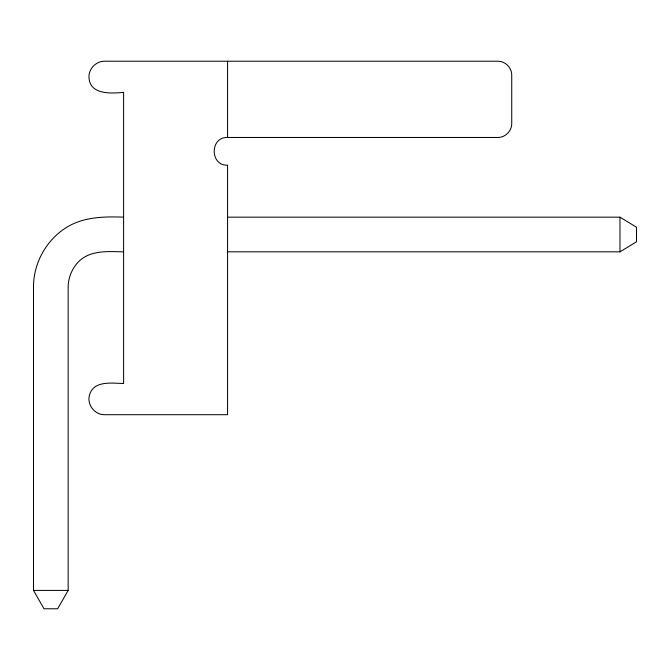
<?xml version="1.0" encoding="UTF-8"?>
<svg xmlns="http://www.w3.org/2000/svg" width="670" height="670" viewBox="0 0 670 670"><rect width="100%" height="100%" fill="white"/><g stroke="black" fill="none" stroke-linecap="round" stroke-linejoin="round"><path stroke-width="1" d="M123.607 251.828C108.155 251.61 90.132 249.751 78.306 261.978C72.025 268.628 68.424 277.338 68.156 286.484L68.156 590.412L57.645 608.779L44.002 608.779L33.5 590.412L33.5 286.484C33.668 263.67 45.434 241.661 64.303 228.855C81.681 216.896 103.306 216.385 123.607 217.172M227.566 251.828L619.976 251.828L636.5 241.786L636.5 227.214L619.976 217.172L227.566 217.172M227.566 137.467C209.76 136.789 209.76 165.867 227.566 165.189L227.566 414.705L104.545 414.705C94.663 414.889 86.748 404.571 89.479 395.074C93.54 380.217 112.124 383.248 123.607 383.516L123.607 92.41C111.011 93.473 89.294 95.014 88.951 76.816C88.892 68.474 96.195 61.171 104.545 61.221L497.877 61.221C505.297 61.179 511.788 67.67 511.738 75.09L511.738 123.607C511.788 131.018 505.297 137.509 497.877 137.467L227.566 137.467L227.566 61.221M33.5 590.412L68.156 590.412M619.976 217.172L619.976 251.828"/></g></svg>
